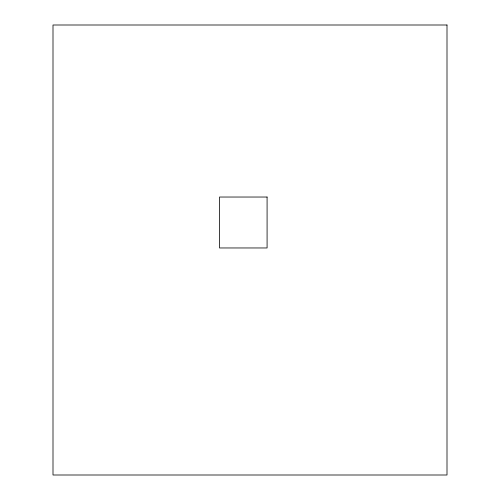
<?xml version="1.0" encoding="UTF-8"?>
<svg xmlns="http://www.w3.org/2000/svg" width="500" height="500" viewBox="0 0 500 500"><rect width="100%" height="100%" fill="white"/><g stroke="black" fill="none" stroke-linecap="round" stroke-linejoin="round"><path stroke-width="0.75" d="M447 25L53 25L53 475L447 475L447 25M267.081 197.031L219.525 197.031L219.525 247.963L267.081 247.963L267.081 197.031"/></g></svg>
